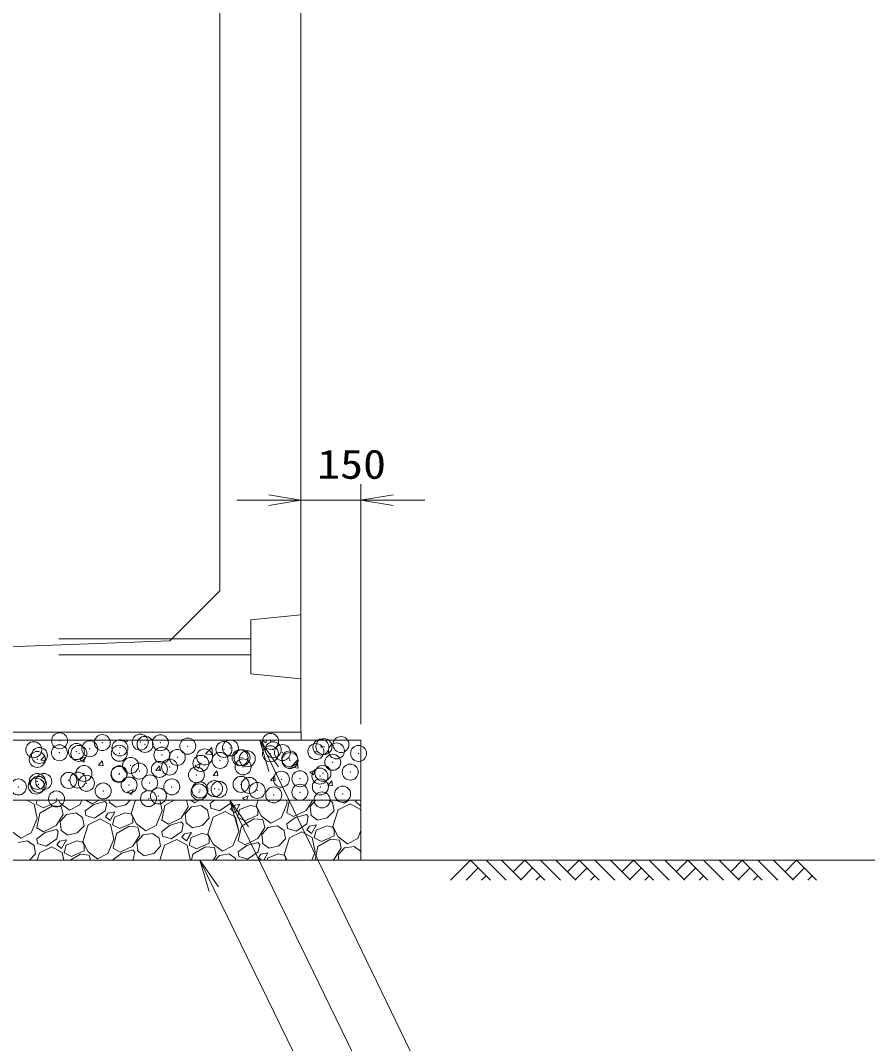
# Model space of a CAD drawing. Units: millimetres at full size; details may follow other scales. Extents: x 0 to 33600, y 27760 to 51520.
# Drawn here: x 25194 to 27311, y 42536 to 45093 of the extents above; entities that cross this region are included whole.
import ezdxf
from ezdxf.enums import TextEntityAlignment as Align

# ---------------------------------------------------------------- set-up
doc = ezdxf.new("R2010")
doc.units = ezdxf.units.MM
doc.header["$LTSCALE"] = 80.0044
doc.header["$PDMODE"] = 32
doc.header["$PDSIZE"] = 40
doc.linetypes.add('DASHED_SPACED', pattern=[12, 6, -6])
for name, color, linetype, lineweight in [('0_2', 4, 'Continuous', 13), ('寸法', 6, 'Continuous', 13), ('ﾊｯﾁﾝｸﾞ', 4, 'Continuous', 9)]:
    doc.layers.add(name, color=color, linetype=linetype, lineweight=lineweight)
doc.styles.add('ＭＳ ゴシック', font='')
doc.styles.get('ＭＳ ゴシック').set_extended_font_data('MS Gothic')

# ---------------------------------------------------------------- blocks, each defined once
blk = doc.blocks.new('open_arrow')
at = {"color": 0, "linetype": 'Continuous', "lineweight": -2}
blk.add_lwpolyline([(7.5, 1.25), (0, 0), (7.5, -1.25)], dxfattribs=at)

msp = doc.modelspace()

# ---------------------------------------------------------------- linework, layer by layer
at = {"layer": '0_2', "linetype": 'DASHED_SPACED'}
for p, q in [((25770, 43547), (24890, 43547)), ((25770, 43507), (24890, 43507))]:
    msp.add_line(p, q, dxfattribs=at)
at = {"layer": '0_2', "color": 3}
msp.add_lwpolyline([(24890, 45770), (25895, 45770), (25895, 43314), (24890, 43314)], close=True, dxfattribs=at)
msp.add_lwpolyline([(24890, 45567), (25567, 45542), (25692, 45417), (25692, 43667), (25567, 43542), (24890, 43517)], dxfattribs=at)
at = {"layer": '0_2'}
msp.add_lwpolyline([(26045, 42994), (27395, 42994), (27395, 44997)], dxfattribs=at)
at = {"layer": '0_2', "linetype": 'DASHED_SPACED'}
msp.add_lwpolyline([(25895, 43607), (25770, 43594.5), (25770, 43459.5), (25895, 43447)], close=True, dxfattribs=at)
at = {"layer": '0_2', "color": 7}
for points in [[(23272.5, 43294), (25895.5, 43294), (25895.5, 43314), (23272.5, 43314)], [(20645, 43294), (21872.5, 43294), (21872.5, 42711), (23272.5, 42711), (23272.5, 43294), (25895.5, 43294), (24717.5, 43294), (26045, 43294), (26045, 43144), (24867.5, 43144), (26045.5, 43144), (23422.5, 43144), (23422.5, 42561), (21722.5, 42561), (21722.5, 43144), (20645, 43144)], [(23422.5, 42994), (26045, 42994), (26045, 43144), (23422.5, 43144)]]:
    msp.add_lwpolyline(points, close=True, dxfattribs=at)
at = {"layer": '寸法'}
for p, q in [((25895, 43354), (25895, 43934)), ((26045, 43334), (26045, 43934)), ((25735, 43894), (26205, 43894))]:
    msp.add_line(p, q, dxfattribs=at)
for points in [[(25792, 43294), (25826.84, 43221.99), (26242, 42364), (26935.33, 42364)], [(25717, 43144), (25751.98, 43072.05), (26242, 42064), (27275.33, 42064)], [(25642, 42994), (25677.07, 42922.1), (26242, 41764), (26695.33, 41764)]]:
    msp.add_lwpolyline(points, dxfattribs=at)
at = {"layer": 'ﾊｯﾁﾝｸﾞ'}
for p, q in [((25442.9, 43292.94), (25460.69, 43290.18)), ((25442.92, 43292.96), (25443.92, 43294)), ((25460.69, 43290.18), (25460.24, 43294)), ((25656.37, 43259.86), (25671.95, 43276.09)), ((25674.14, 43257.08), (25671.93, 43276.07)), ((25797.71, 43294), (25807.27, 43287.55)), ((25807.27, 43287.55), (25809.43, 43294)), ((25244.95, 43243.73), (25254.59, 43255.23)), ((25244.95, 43243.73), (25256.91, 43242.69)), ((25256.9, 43242.69), (25254.59, 43255.22)), ((25341.85, 43245.77), (25355.85, 43251.15)), ((25341.85, 43245.77), (25351.8, 43239.06)), ((25351.8, 43239.06), (25355.85, 43251.15)), ((25656.35, 43259.84), (25674.14, 43257.08)), ((25388.4, 43231.18), (25398.04, 43242.67)), ((25388.4, 43231.18), (25400.36, 43230.14)), ((25400.36, 43230.14), (25398.04, 43242.67)), ((25531.85, 43218.63), (25541.5, 43230.12)), ((25531.85, 43218.63), (25543.81, 43217.59)), ((25543.81, 43217.59), (25541.5, 43230.12)), ((25629.27, 43229.76), (25643.28, 43235.13)), ((25629.27, 43229.76), (25639.22, 43223.04)), ((25639.22, 43223.04), (25643.28, 43235.13)), ((25675.31, 43206.08), (25684.95, 43217.57)), ((25687.26, 43205.04), (25684.95, 43217.57)), ((25869.8, 43226.73), (25887.59, 43223.97)), ((25869.82, 43226.76), (25885.4, 43242.99)), ((25887.59, 43223.97), (25885.38, 43242.97)), ((25916.7, 43213.74), (25930.7, 43219.11)), ((25926.65, 43207.03), (25930.7, 43219.11)), ((25675.31, 43206.08), (25687.26, 43205.04)), ((25818.76, 43193.53), (25828.4, 43205.02)), ((25818.76, 43193.53), (25830.71, 43192.49)), ((25830.71, 43192.49), (25828.4, 43205.02)), ((25916.7, 43213.74), (25926.65, 43207.03)), ((25962.21, 43180.98), (25971.85, 43192.47)), ((25974.16, 43179.94), (25971.85, 43192.47)), ((25461.23, 43165.25), (25475.23, 43170.62)), ((25471.18, 43158.54), (25475.23, 43170.62)), ((25962.21, 43180.98), (25974.17, 43179.94)), ((25227.8, 43134.15), (25209.71, 43144)), ((25235.56, 43144), (25232.83, 43133.83)), ((25283.34, 43138.74), (25283.26, 43144)), ((25288.87, 43144), (25292.91, 43136.18)), ((25342.07, 43132.23), (25346.9, 43144)), ((25372.62, 43135.32), (25357.42, 43144)), ((25390.88, 43144), (25372.62, 43135.32)), ((25404.89, 43141.02), (25377.14, 43133.08)), ((25409.6, 43135.66), (25404.89, 43141.02)), ((25416.88, 43139.86), (25416.38, 43144)), ((25456.85, 43132.22), (25468.07, 43144)), ((25461.23, 43165.25), (25471.18, 43158.54)), ((25481.1, 43144), (25470.66, 43111.1)), ((25548.08, 43117), (25542.22, 43144)), ((25554.8, 43130.57), (25578.05, 43144)), ((25562.68, 43144), (25563.42, 43143.64)), ((25563.42, 43143.63), (25564.27, 43144)), ((25609.12, 43144), (25613.33, 43127.19)), ((25619.82, 43144), (25628.39, 43137.5)), ((25628.39, 43137.5), (25641, 43144)), ((25678.84, 43144), (25667.99, 43136.11)), ((25719.88, 43144), (25718.18, 43135.99)), ((25748.66, 43149.23), (25762.66, 43154.61)), ((25748.66, 43149.23), (25756.41, 43144)), ((25759.1, 43144), (25762.66, 43154.61)), ((25787.64, 43144), (25783.15, 43129.85)), ((25860.57, 43135.75), (25858.78, 43144)), ((25859.46, 43112.48), (25866.15, 43144)), ((25924.59, 43144), (25908.06, 43117.91)), ((25918.08, 43128.54), (25932.32, 43144)), ((25965.7, 43144), (25973.95, 43138.17)), ((25982.44, 43143.07), (25982.29, 43144)), ((26004.18, 43136.22), (25982.44, 43143.07)), ((26015.3, 43144), (26004.18, 43136.22)), ((26033.64, 43144), (26030.9, 43140.33)), ((25235.6, 43098.24), (25227.8, 43134.15)), ((25232.83, 43133.83), (25250.93, 43124.88)), ((25242.31, 43111.82), (25273.83, 43130.02)), ((25250.93, 43124.88), (25283.34, 43138.74)), ((25273.83, 43130.02), (25295.89, 43128.2)), ((25292.91, 43136.18), (25315.91, 43118.74)), ((25295.89, 43128.2), (25300.84, 43108.43)), ((25315.91, 43118.74), (25342.07, 43132.23)), ((25377.14, 43133.08), (25355.5, 43117.36)), ((25357.47, 43105.56), (25355.5, 43117.36)), ((25405.69, 43117.23), (25379.2, 43098.71)), ((25409.6, 43135.66), (25405.69, 43117.23)), ((25415.66, 43139.16), (25432.74, 43126.38)), ((25432.74, 43126.38), (25456.85, 43132.22)), ((25533.31, 43080.99), (25548.08, 43117)), ((25546.97, 43093.72), (25554.8, 43130.57)), ((25613.33, 43127.19), (25595.57, 43099.15)), ((25605.59, 43109.79), (25621.49, 43127.05)), ((25621.49, 43127.05), (25645.09, 43130.97)), ((25645.09, 43130.97), (25661.47, 43119.41)), ((25665.2, 43098.94), (25661.47, 43119.41)), ((25669.95, 43124.31), (25667.99, 43136.11)), ((25691.69, 43117.46), (25669.95, 43124.31)), ((25705.59, 43115.79), (25675.09, 43101.41)), ((25718.18, 43135.99), (25691.69, 43117.46)), ((25731.53, 43101.67), (25705.59, 43115.79)), ((25724.8, 43130.11), (25718.41, 43121.58)), ((25718.41, 43121.58), (25730.26, 43112.25)), ((25742.15, 43133.66), (25724.8, 43130.11)), ((25730.26, 43112.25), (25742.15, 43133.66)), ((25741.69, 43120.47), (25736.56, 43101.34)), ((25768.04, 43130.83), (25741.69, 43120.47)), ((25782.64, 43127.94), (25768.04, 43130.83)), ((25786.84, 43120.67), (25782.64, 43127.94)), ((25783.15, 43129.85), (25796.64, 43103.69)), ((25787.07, 43106.25), (25786.84, 43120.67)), ((25845.8, 43099.74), (25860.57, 43135.75)), ((25908.06, 43117.91), (25876.35, 43102.83)), ((25920.61, 43107.37), (25918.08, 43128.54)), ((25960.58, 43099.73), (25977.69, 43117.7)), ((25977.69, 43117.7), (25973.95, 43138.17)), ((25987.58, 43120.17), (25974.39, 43078.61)), ((26018.08, 43134.55), (25987.58, 43120.17)), ((26044.01, 43120.42), (26018.08, 43134.55)), ((26030.9, 43140.33), (26042.75, 43131.01)), ((26042.75, 43131.01), (26045, 43135.06)), ((26045, 43115.88), (26044.01, 43120.42)), ((25220.82, 43062.23), (25235.6, 43098.24)), ((25234.48, 43074.97), (25242.31, 43111.82)), ((25300.84, 43108.43), (25283.08, 43080.39)), ((25293.11, 43091.03), (25309.01, 43108.29)), ((25295.63, 43069.86), (25293.11, 43091.03)), ((25309.01, 43108.29), (25332.6, 43112.22)), ((25332.6, 43112.22), (25348.98, 43100.66)), ((25352.72, 43080.18), (25348.98, 43100.66)), ((25379.2, 43098.71), (25357.47, 43105.56)), ((25393.1, 43097.03), (25362.6, 43082.66)), ((25419.04, 43082.91), (25393.1, 43097.03)), ((25412.31, 43111.36), (25405.93, 43102.82)), ((25405.93, 43102.82), (25417.78, 43093.5)), ((25429.66, 43114.91), (25412.31, 43111.36)), ((25417.78, 43093.5), (25429.66, 43114.91)), ((25429.2, 43101.71), (25424.08, 43082.58)), ((25455.55, 43112.07), (25429.2, 43101.71)), ((25470.15, 43109.18), (25455.55, 43112.07)), ((25474.35, 43101.91), (25470.15, 43109.18)), ((25470.66, 43111.1), (25484.15, 43084.94)), ((25474.59, 43087.5), (25474.35, 43101.91)), ((25563.86, 43084.07), (25546.97, 43093.72)), ((25595.57, 43099.15), (25563.86, 43084.07)), ((25596.13, 43089.78), (25568.38, 43081.84)), ((25600.84, 43084.41), (25596.13, 43089.78)), ((25608.12, 43088.61), (25605.59, 43109.79)), ((25648.09, 43080.98), (25665.2, 43098.94)), ((25675.09, 43101.41), (25661.91, 43059.85)), ((25739.33, 43065.75), (25731.53, 43101.67)), ((25736.56, 43101.34), (25754.66, 43092.39)), ((25746.04, 43079.33), (25777.56, 43097.53)), ((25754.66, 43092.39), (25787.07, 43106.25)), ((25777.56, 43097.53), (25799.62, 43095.72)), ((25796.64, 43103.69), (25819.64, 43086.26)), ((25799.62, 43095.72), (25804.57, 43075.94)), ((25819.64, 43086.26), (25845.8, 43099.74)), ((25880.87, 43100.59), (25859.23, 43084.87)), ((25876.35, 43102.83), (25859.46, 43112.48)), ((25908.62, 43108.53), (25880.87, 43100.59)), ((25913.33, 43103.17), (25908.62, 43108.53)), ((25913.33, 43103.17), (25909.42, 43084.75)), ((25919.39, 43106.67), (25936.47, 43093.9)), ((25936.47, 43093.9), (25960.58, 43099.73)), ((25171.66, 43066.18), (25194.66, 43048.74)), ((25251.37, 43065.32), (25234.48, 43074.97)), ((25283.08, 43080.39), (25251.37, 43065.32)), ((25283.65, 43071.02), (25255.9, 43063.08)), ((25288.36, 43065.66), (25283.65, 43071.02)), ((25288.36, 43065.66), (25284.45, 43047.23)), ((25294.42, 43069.16), (25311.49, 43056.38)), ((25335.61, 43062.22), (25352.72, 43080.18)), ((25362.6, 43082.66), (25349.42, 43041.1)), ((25426.84, 43047), (25419.04, 43082.91)), ((25424.08, 43082.58), (25442.18, 43073.64)), ((25433.55, 43060.57), (25465.08, 43078.77)), ((25442.18, 43073.63), (25474.59, 43087.5)), ((25465.08, 43078.77), (25487.14, 43076.96)), ((25484.15, 43084.94), (25507.15, 43067.5)), ((25487.14, 43076.96), (25492.09, 43057.19)), ((25507.15, 43067.5), (25533.31, 43080.99)), ((25568.38, 43081.84), (25546.75, 43066.11)), ((25548.71, 43054.31), (25546.75, 43066.11)), ((25596.93, 43065.99), (25570.45, 43047.46)), ((25600.84, 43084.41), (25596.93, 43065.99)), ((25606.91, 43087.91), (25623.98, 43075.14)), ((25623.98, 43075.14), (25648.09, 43080.98)), ((25724.55, 43029.74), (25739.33, 43065.75)), ((25738.22, 43042.48), (25746.04, 43079.33)), ((25804.57, 43075.94), (25786.81, 43047.91)), ((25796.84, 43058.54), (25812.74, 43075.81)), ((25812.74, 43075.81), (25836.34, 43079.73)), ((25836.34, 43079.73), (25852.71, 43068.17)), ((25856.45, 43047.7), (25852.71, 43068.17)), ((25861.2, 43073.07), (25859.23, 43084.87)), ((25882.93, 43066.22), (25861.2, 43073.07)), ((25896.83, 43064.55), (25866.34, 43050.17)), ((25909.42, 43084.75), (25882.93, 43066.22)), ((25922.77, 43050.42), (25896.83, 43064.55)), ((25916.04, 43078.87), (25909.66, 43070.33)), ((25909.66, 43070.33), (25921.51, 43061.01)), ((25933.39, 43082.42), (25916.04, 43078.87)), ((25921.51, 43061.01), (25933.39, 43082.42)), ((25932.93, 43069.22), (25927.81, 43050.1)), ((25959.28, 43079.58), (25932.93, 43069.22)), ((25973.88, 43076.7), (25959.28, 43079.58)), ((25978.08, 43069.42), (25973.88, 43076.7)), ((25974.39, 43078.61), (25987.88, 43052.45)), ((25978.32, 43055.01), (25978.08, 43069.42)), ((26037.04, 43048.5), (26045, 43067.9)), ((25187.76, 43038.29), (25211.36, 43042.22)), ((25194.66, 43048.74), (25220.82, 43062.23)), ((25211.36, 43042.22), (25227.74, 43030.66)), ((25255.9, 43063.08), (25234.26, 43047.36)), ((25236.22, 43035.56), (25234.26, 43047.36)), ((25284.45, 43047.23), (25257.96, 43028.71)), ((25291.07, 43041.36), (25284.68, 43032.82)), ((25308.42, 43044.91), (25291.07, 43041.36)), ((25296.53, 43023.5), (25308.42, 43044.91)), ((25334.31, 43042.07), (25307.96, 43031.71)), ((25311.49, 43056.38), (25335.61, 43062.22)), ((25348.91, 43039.18), (25334.31, 43042.07)), ((25353.11, 43031.91), (25348.91, 43039.18)), ((25349.42, 43041.1), (25362.91, 43014.94)), ((25412.07, 43010.99), (25426.84, 43047)), ((25425.73, 43023.72), (25433.55, 43060.57)), ((25492.09, 43057.19), (25474.33, 43029.15)), ((25484.35, 43039.79), (25500.25, 43057.05)), ((25486.88, 43018.61), (25484.35, 43039.79)), ((25500.25, 43057.05), (25523.85, 43060.97)), ((25523.85, 43060.97), (25540.22, 43049.41)), ((25543.96, 43028.94), (25540.22, 43049.41)), ((25570.45, 43047.46), (25548.71, 43054.31)), ((25584.35, 43045.79), (25553.85, 43031.41)), ((25610.28, 43031.67), (25584.35, 43045.79)), ((25603.56, 43060.11), (25597.17, 43051.58)), ((25597.17, 43051.58), (25609.02, 43042.25)), ((25620.91, 43063.66), (25603.56, 43060.11)), ((25609.02, 43042.25), (25620.91, 43063.66)), ((25620.44, 43050.47), (25615.32, 43031.34)), ((25646.79, 43060.83), (25620.44, 43050.47)), ((25661.39, 43057.94), (25646.79, 43060.83)), ((25665.59, 43050.67), (25661.39, 43057.94)), ((25661.91, 43059.85), (25675.39, 43033.69)), ((25665.83, 43036.25), (25665.59, 43050.67)), ((25755.1, 43032.83), (25738.22, 43042.48)), ((25786.81, 43047.91), (25755.1, 43032.83)), ((25799.36, 43037.37), (25796.84, 43058.54)), ((25839.34, 43029.73), (25856.45, 43047.7)), ((25866.33, 43050.17), (25853.15, 43008.61)), ((25930.57, 43014.51), (25922.77, 43050.42)), ((25927.81, 43050.1), (25945.91, 43041.15)), ((25937.28, 43028.09), (25968.81, 43046.29)), ((25945.91, 43041.15), (25978.32, 43055.01)), ((25968.81, 43046.29), (25990.87, 43044.47)), ((25987.88, 43052.45), (26010.88, 43035.01)), ((25990.87, 43044.47), (25995.82, 43024.7)), ((26010.88, 43035.01), (26037.04, 43048.5)), ((25231.47, 43010.18), (25227.74, 43030.66)), ((25257.96, 43028.71), (25236.22, 43035.56)), ((25271.86, 43027.03), (25241.36, 43012.66)), ((25297.8, 43012.91), (25271.86, 43027.03)), ((25284.68, 43032.82), (25296.53, 43023.5)), ((25307.96, 43031.71), (25302.83, 43012.58)), ((25320.93, 43003.63), (25353.34, 43017.5)), ((25353.34, 43017.5), (25353.11, 43031.91)), ((25362.91, 43014.94), (25385.91, 42997.5)), ((25442.62, 43014.07), (25425.73, 43023.72)), ((25474.33, 43029.15), (25442.62, 43014.07)), ((25474.89, 43019.78), (25447.14, 43011.84)), ((25479.6, 43014.41), (25474.89, 43019.78)), ((25479.6, 43014.41), (25475.69, 42995.99)), ((25485.66, 43017.91), (25502.74, 43005.14)), ((25526.85, 43010.98), (25543.96, 43028.94)), ((25553.85, 43031.41), (25541.98, 42994)), ((25618.08, 42995.75), (25610.28, 43031.67)), ((25615.32, 43031.34), (25633.42, 43022.39)), ((25624.8, 43009.33), (25656.32, 43027.53)), ((25633.42, 43022.39), (25665.83, 43036.25)), ((25656.32, 43027.53), (25678.38, 43025.72)), ((25675.39, 43033.69), (25698.39, 43016.26)), ((25678.38, 43025.72), (25683.33, 43005.94)), ((25698.39, 43016.26), (25724.55, 43029.74)), ((25759.63, 43030.59), (25737.99, 43014.87)), ((25739.95, 43003.07), (25737.99, 43014.87)), ((25787.38, 43038.53), (25759.63, 43030.59)), ((25788.18, 43014.75), (25761.69, 42996.22)), ((25792.09, 43033.17), (25787.38, 43038.53)), ((25792.09, 43033.17), (25788.18, 43014.75)), ((25798.15, 43036.67), (25815.23, 43023.9)), ((25815.23, 43023.9), (25839.34, 43029.73)), ((25922.16, 42994), (25930.57, 43014.51)), ((25930.05, 42994), (25937.28, 43028.09)), ((25995.82, 43024.7), (25978.06, 42996.66)), ((25988.08, 43007.3), (26003.98, 43024.56)), ((26003.98, 43024.56), (26027.58, 43028.49)), ((26027.58, 43028.49), (26043.95, 43016.93)), ((26045, 43011.2), (26043.95, 43016.93)), ((25216.06, 42994), (25231.47, 43010.18)), ((25241.36, 43012.66), (25235.44, 42994)), ((25301.9, 42994), (25297.8, 43012.91)), ((25302.83, 43012.58), (25320.93, 43003.64)), ((25318.24, 42994), (25343.83, 43008.77)), ((25343.83, 43008.77), (25365.89, 43006.96)), ((25365.89, 43006.96), (25369.14, 42994)), ((25385.91, 42997.5), (25412.07, 43010.99)), ((25447.14, 43011.84), (25425.5, 42996.11)), ((25425.86, 42994), (25425.5, 42996.11)), ((25475.69, 42995.99), (25472.85, 42994)), ((25502.74, 43005.14), (25526.85, 43010.98)), ((25617.36, 42994), (25618.08, 42995.75)), ((25621.54, 42994), (25624.8, 43009.33)), ((25683.33, 43005.94), (25675.76, 42994)), ((25680.62, 42994), (25691.49, 43005.81)), ((25691.49, 43005.81), (25715.09, 43009.73)), ((25715.09, 43009.73), (25731.47, 42998.17)), ((25732.23, 42994), (25731.47, 42998.17)), ((25761.69, 42996.22), (25739.95, 43003.07)), ((25775.59, 42994.55), (25774.43, 42994)), ((25776.59, 42994), (25775.59, 42994.55)), ((25794.8, 43008.87), (25788.41, 43000.33)), ((25788.41, 43000.33), (25796.46, 42994)), ((25812.15, 43012.42), (25794.8, 43008.87)), ((25801.92, 42994), (25812.15, 43012.42)), ((25811.69, 42999.22), (25810.29, 42994)), ((25838.04, 43009.58), (25811.69, 42999.22)), ((25852.64, 43006.7), (25838.04, 43009.58)), ((25856.84, 42999.42), (25852.64, 43006.7)), ((25853.15, 43008.61), (25860.68, 42994)), ((25856.93, 42994), (25856.84, 42999.42)), ((25978.06, 42996.66), (25972.46, 42994)), ((25989.67, 42994), (25988.08, 43007.3)), ((26268.79, 42944), (26318.79, 42994)), ((26318.79, 42994), (26368.79, 42944)), ((26357.68, 42994), (26407.68, 42944)), ((26396.57, 42994), (26446.57, 42944)), ((26425.62, 42964.95), (26454.67, 42994)), ((26454.67, 42994), (26504.67, 42944)), ((26493.56, 42994), (26543.56, 42944)), ((26532.45, 42994), (26582.45, 42944)), ((26561.5, 42964.95), (26590.55, 42994)), ((26590.55, 42994), (26640.55, 42944)), ((26629.44, 42994), (26679.44, 42944)), ((26668.33, 42994), (26718.33, 42944)), ((26697.38, 42964.95), (26726.43, 42994)), ((26726.43, 42994), (26776.43, 42944)), ((26765.32, 42994), (26815.32, 42944)), ((26804.21, 42994), (26854.21, 42944)), ((26833.26, 42964.95), (26862.31, 42994)), ((26862.31, 42994), (26912.31, 42944)), ((26901.2, 42994), (26951.2, 42944)), ((26940.09, 42994), (26990.09, 42944)), ((26969.14, 42964.95), (26998.2, 42994)), ((26998.2, 42994), (27048.2, 42944)), ((27037.09, 42994), (27087.09, 42944)), ((27075.98, 42994), (27125.98, 42944)), ((27105.03, 42964.95), (27134.08, 42994)), ((27134.08, 42994), (27184.08, 42944)), ((26307.68, 42944), (26338.23, 42974.56)), ((26445.06, 42945.5), (26474.11, 42974.56)), ((26580.94, 42945.5), (26609.99, 42974.56)), ((26716.83, 42945.5), (26745.88, 42974.56)), ((26852.71, 42945.5), (26881.76, 42974.56)), ((26988.59, 42945.5), (27017.64, 42974.56)), ((27124.47, 42945.5), (27153.52, 42974.56)), ((26346.57, 42944), (26357.68, 42955.11)), ((26482.45, 42944), (26493.56, 42955.11)), ((26618.33, 42944), (26629.44, 42955.11)), ((26754.21, 42944), (26765.32, 42955.11)), ((26890.09, 42944), (26901.2, 42955.11)), ((27025.98, 42944), (27037.09, 42955.11)), ((27161.86, 42944), (27172.97, 42955.11))]:
    msp.add_line(p, q, dxfattribs=at)
for p in [(25291.62, 43292.58), (25398.38, 43288.06), (25442.39, 43274.88), (25493.24, 43289.07), (25505.14, 43283.55), (25543.41, 43287.68), (25611.91, 43279.04), (25718.67, 43274.53), (25819.11, 43291.04), (25944.88, 43276.58), (25952.44, 43277.98), (25994.95, 43283.17), (25227.02, 43270.22), (25241.12, 43255.88), (25291.19, 43262.47), (25333.79, 43265.71), (25339.7, 43260.8), (25366.93, 43272.44), (25440.55, 43261.2), (25547.31, 43256.69), (25585.84, 43251), (25654.08, 43252.18), (25702.47, 43271.02), (25742.82, 43249.97), (25747.54, 43250.18), (25818.57, 43259.95), (25825.44, 43270.02), (25848.56, 43262.98), (25932.2, 43265.51), (25983.67, 43267.15), (26038.97, 43261), (25235.82, 43245.8), (25469.2, 43230.98), (25566.44, 43226.75), (25644.86, 43236.1), (25692.75, 43243.38), (25750.4, 43227.11), (25760.84, 43247.67), (25867.03, 43247.13), (25867.61, 43243.16), (25974.37, 43238.64), (25352.56, 43210.96), (25439.96, 43208.3), (25440.63, 43210.19), (25490.7, 43216.78), (25540.98, 43221.1), (25633.76, 43207.09), (25892.26, 43197.69), (25942.33, 43204.28), (25950.01, 43211.4), (26018.08, 43214.26), (25188.5, 43177), (25233.39, 43179.22), (25235.92, 43190.94), (25238.57, 43183.59), (25251.83, 43190.91), (25314.32, 43193.56), (25337.27, 43194.22), (25358.59, 43186.4), (25465.35, 43181.89), (25517.12, 43187.07), (25572.12, 43177.38), (25678.88, 43172.87), (25745.11, 43183.6), (25765.95, 43181.06), (25846.13, 43196.4), (25943.42, 43177.14), (25283.85, 43147.03), (25400.48, 43167.05), (25513.83, 43147.87), (25538.55, 43154.52), (25640.14, 43164.5), (25642.42, 43169.52), (25690.21, 43171.09), (25785.65, 43168.36), (25826.78, 43157.12), (25892.41, 43163.85), (25999.18, 43159.34), (25947.58, 43144.82)]:
    msp.add_point(p, dxfattribs=at)

# ---------------------------------------------------------------- block references
at = {"layer": '寸法', "xscale": 10.7, "yscale": 10.7}
for p, rotation in [((25895, 43894), 180), ((25792, 43294), 295.8), ((25717, 43144), 295.9), ((25642, 42994), 296)]:
    msp.add_blockref('open_arrow', p, dxfattribs=dict(at, rotation=rotation))
msp.add_blockref('open_arrow', (26045, 43894), dxfattribs=at)

# ---------------------------------------------------------------- texts
at = {"layer": '寸法', "style": 'ＭＳ ゴシック', "width": 1.15}
msp.add_text('150', height=73.31, dxfattribs=at).set_placement((26021.5, 43984), align=Align.MIDDLE_CENTER)

doc.saveas('drawing.dxf')
